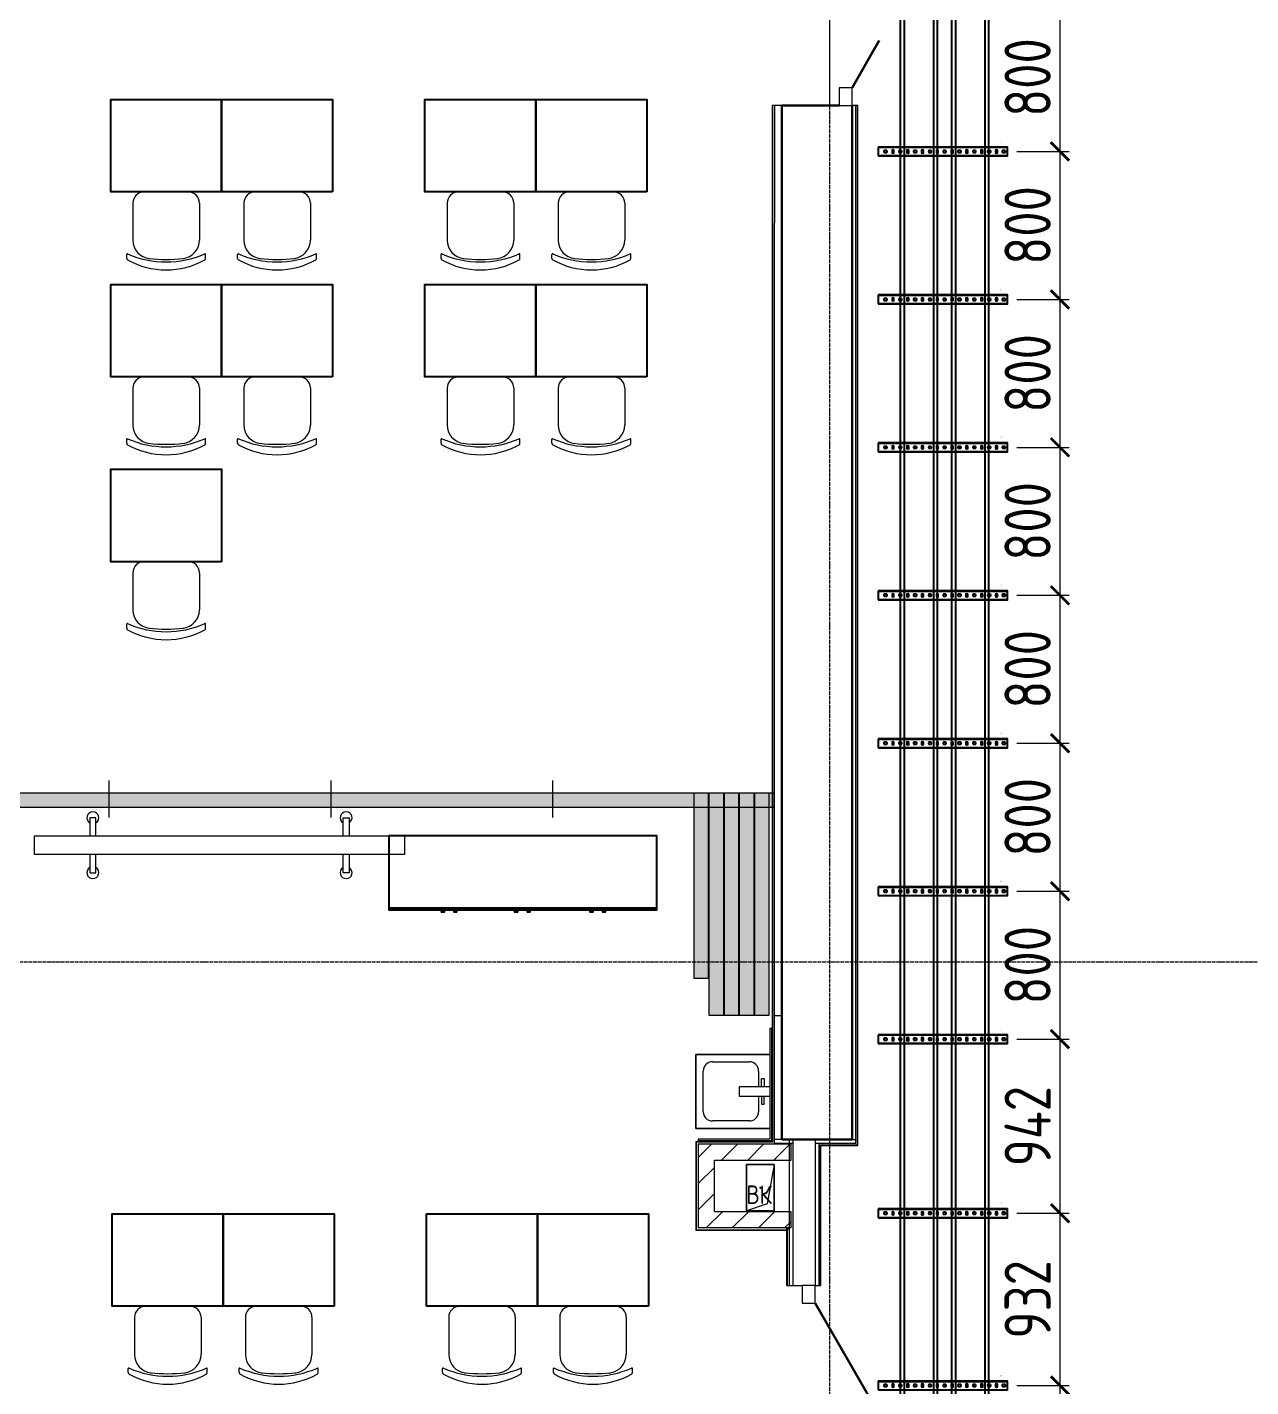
# Model space of a CAD drawing. Header units: millimetres. Extents: x -42533 to 645315, y 3457 to 82611.
# Drawn here: x 276205 to 282823, y 37122 to 44476 of the extents above; entities that cross this region are included whole.
import ezdxf
from ezdxf.enums import TextEntityAlignment as Align

# ---------------------------------------------------------------- set-up
doc = ezdxf.new("R2018")
doc.units = ezdxf.units.MM
doc.linetypes.add('ADSK_Линия сетки', pattern=[25, 20, -2.5, 0, -2.5])
for name, color, linetype in [('00_00_потолок_Панели из стали', 7, 'Continuous'), ('ЭОМ_Лотки авар.', 1, 'Continuous'), ('ЭОМ_Лотки рабочие', 5, 'Continuous')]:
    doc.layers.add(name, color=color, linetype=linetype)
for name, color, linetype, lineweight in [('Аннотация', 7, 'Continuous', 18), ('Двери', 7, 'Continuous', 9), ('Обобщенные модели', 7, 'Continuous', 18), ('Оси', 253, 'Continuous', 9), ('Перекрытие', 7, 'Continuous', 18), ('Сантехника', 7, 'Continuous', 18), ('Стены внутренние', 7, 'Continuous', 18), ('Стены несущие', 7, 'Continuous', 30), ('Стены отделка', 7, 'Continuous', 30), ('Стены перегородки', 7, 'Continuous', 30), ('Стены штриховка', 7, 'Continuous', 9), ('ТХ', 5, 'Continuous', 0), ('Узлы', 7, 'Continuous', 18), ('ШТРИХОВКА', 252, 'Continuous', 15)]:
    doc.layers.add(name, color=color, linetype=linetype, lineweight=lineweight)
doc.layers.add('Линии', color=7, linetype='Continuous', lineweight=9, true_color=0x00a600)
doc.styles.add('GOST Common_4', font='GOST_Common.ttf', dxfattribs={"width": 0.9, "height": 200})
doc.styles.get("Standard").update_dxf_attribs({"font": 'arial.ttf'})
doc.styles.add('М2', font='isocpeur.ttf', dxfattribs={"width": 0.8})
doc.dimstyles.new('М2-100', dxfattribs={"dimtxt": 250, "dimasz": 100, "dimexe": 50, "dimexo": 50, "dimgap": 50, "dimtad": 1, "dimdec": 0, "dimzin": 1, "dimtxsty": 'М2', "dimblk": 'ARCHTICK', "dimcen": 2.5, "dimdle": 50, "dimclre": 256, "dimclrt": 256, "dimadec": 0, "dimazin": 0, "dimtfac": 1, "dimtdec": 0, "dimtix": 1, "dimtmove": 1, "dimatfit": 3, "dimldrblk": 'NONE', "dimfxl": 1, "dimtolj": 1, "dimlwd": 9, "dimlwe": 9, "dimarcsym": 1})
pattern_1 = [(45, (507.34, 158.9), (-70.7107, 70.7107), [])]

# ---------------------------------------------------------------- blocks, each defined once
blk = doc.blocks.new('GM_Отверстие прямоугольное _в плите_ - Отверстие-V8-План 3-го этажа')
at = {"layer": 'Обобщенные модели'}
for p, q in [((-75, -125), (-75, 125)), ((-75, 125), (75, 125)), ((75, 125), (-75, 125)), ((-75, 125), (-75, -125)), ((-75, -125), (-37.5, 87.5)), ((-37.5, 87.5), (75, 125)), ((75, 125), (75, -125)), ((75, -125), (75, 125)), ((75, -125), (-75, -125)), ((-75, -125), (75, -125))]:
    blk.add_line(p, q, dxfattribs=at)
for start, end in [(360, 180), (180, 360), (60, 165), (300, 360), (195, 270)]:
    blk.add_arc((0, 0), 2.5, start, end, dxfattribs=at)
blk = doc.blocks.new('Стул ученич штабелир №5-7')
at = {"color": 0, "linetype": 'ByBlock', "lineweight": -2}
for p, q in [((-120.1, 0), (120.1, 0)), ((-120.1, 0), (120.1, 0)), ((-179.9, -60), (-179.9, -260.3)), ((-179.9, -60), (-179.9, -260.3)), ((180.1, -60), (180.1, -260.3)), ((180.1, -60), (180.1, -260.3)), ((-213.4, -359), (-213.4, -337.3)), ((-213.4, -359), (-213.4, -337.3)), ((213.6, -359), (213.6, -337.3)), ((213.6, -359), (213.6, -337.3))]:
    blk.add_line(p, q, dxfattribs=at)
for centre, radius, start, end in [((-119.9, -60), 60, 90, 180), ((-119.9, -60), 60, 90, 180), ((120.1, -60), 60, 0, 90), ((120.1, -60), 60, 0, 90), ((-79.9, -260.3), 100, 180, 264.25844), ((-79.9, -260.3), 100, 180, 264.25844), ((80.1, -260.3), 100, 275.74156, 0), ((80.1, -260.3), 100, 275.74156, 0), ((-210.4, -337.3), 3, 63.89783, 180), ((-210.4, -337.3), 3, 63.89783, 180), ((-203.4, -359), 10, 180, 238.06825), ((-203.4, -359), 10, 180, 238.06825), ((0.1, 142.3), 520.8, 246.31951, 293.68049), ((0.1, 142.3), 520.8, 246.31951, 293.68049), ((0.1, 9), 430.5, 240.99166, 299.00834), ((0.1, 9), 430.5, 240.99166, 299.00834), ((0.1, 435.5), 800.4, 263.24698, 276.75302), ((0.1, 435.5), 800.4, 263.24698, 276.75302), ((203.6, -359), 10, 301.93175, 0), ((203.6, -359), 10, 301.93175, 0), ((210.6, -337.3), 3, 0, 116.10217), ((210.6, -337.3), 3, 0, 116.10217)]:
    blk.add_arc(centre, radius, start, end, dxfattribs=at)
blk = doc.blocks.new('ТХ 3 этаж')
at = {"color": 8, "linetype": 'Continuous'}
blk.add_line((5132.3, 13278.2), (6582.3, 13278.2), dxfattribs=at)
at = {"color": 8}
for points in [[(4228.6, 17149.4), (3628.6, 17149.4), (3628.6, 17649.4), (4228.6, 17649.4)], [(4828.6, 17149.4), (4228.6, 17149.4), (4228.6, 17649.4), (4828.6, 17649.4)], [(5928.6, 17149.4), (5328.6, 17149.4), (5328.6, 17649.4), (5928.6, 17649.4)], [(6528.6, 17149.4), (5928.6, 17149.4), (5928.6, 17649.4), (6528.6, 17649.4)], [(4228.6, 16149.4), (3628.6, 16149.4), (3628.6, 16649.4), (4228.6, 16649.4)], [(4828.6, 16149.4), (4228.6, 16149.4), (4228.6, 16649.4), (4828.6, 16649.4)], [(5928.6, 16149.4), (5328.6, 16149.4), (5328.6, 16649.4), (5928.6, 16649.4)], [(6528.6, 16149.4), (5928.6, 16149.4), (5928.6, 16649.4), (6528.6, 16649.4)], [(4228.6, 15149.4), (3628.6, 15149.4), (3628.6, 15649.4), (4228.6, 15649.4)], [(4237.1, 11122.7), (3637.1, 11122.7), (3637.1, 11622.7), (4237.1, 11622.7)], [(4837.1, 11122.7), (4237.1, 11122.7), (4237.1, 11622.7), (4837.1, 11622.7)], [(5937.1, 11122.7), (5337.1, 11122.7), (5337.1, 11622.7), (5937.1, 11622.7)], [(6537.1, 11122.7), (5937.1, 11122.7), (5937.1, 11622.7), (6537.1, 11622.7)]]:
    blk.add_lwpolyline(points, close=True, dxfattribs=at)
at = {"color": 8, "linetype": 'Continuous'}
for points in [[(5132.3, 13666.2), (5132.3, 13266.2), (6582.3, 13266.2), (6582.3, 13666.2)], [(5433.6, 13266.2), (5416.2, 13266.2), (5416.2, 13256), (5433.6, 13256)], [(5501.3, 13266.2), (5483.9, 13266.2), (5483.9, 13256), (5501.3, 13256)], [(5830.5, 13266.2), (5813.1, 13266.2), (5813.1, 13256), (5830.5, 13256)], [(5898.2, 13266.2), (5880.8, 13266.2), (5880.8, 13256), (5898.2, 13256)], [(6237.5, 13266.2), (6220.1, 13266.2), (6220.1, 13256), (6237.5, 13256)], [(6305.2, 13266.2), (6287.8, 13266.2), (6287.8, 13256), (6305.2, 13256)]]:
    blk.add_lwpolyline(points, close=True, dxfattribs=at)
at = {"layer": 'ТХ', "color": 8, "linetype": 'Continuous', "lineweight": 5, "ltscale": 100}
for points in [[(3548.6, 13666.2), (3548.6, 13764.8), (3515.8, 13764.8), (3515.8, 13666.2)], [(4885.6, 13666.2), (4885.6, 13764.8), (4918.5, 13764.8), (4918.5, 13666.2)], [(3515.8, 13566.2), (3515.8, 13467.5), (3548.6, 13467.5), (3548.6, 13566.2)], [(4918.5, 13566.2), (4918.5, 13467.5), (4885.6, 13467.5), (4885.6, 13566.2)]]:
    blk.add_lwpolyline(points, dxfattribs=at)
at = {"layer": 'ТХ', "color": 8}
blk.add_lwpolyline([(5217.1, 13566.2), (3217.1, 13566.2), (3217.1, 13666.2), (5217.1, 13666.2)], close=True, dxfattribs=at)
for centre, start, end in [((3532.2, 13764.8), 300.96376, 239.03624), ((4902.1, 13764.8), 300.96376, 239.03624), ((3532.2, 13467.5), 120.96376, 59.03624), ((4902.1, 13467.5), 120.96376, 59.03624)]:
    blk.add_arc(centre, 32, start, end, dxfattribs=at)
at = {"layer": 'ТХ', "color": 8, "lineweight": 0}
for p in [(3928.6, 17149.4), (4528.6, 17149.4), (5628.6, 17149.4), (6228.6, 17149.4), (3928.6, 16149.4), (4528.6, 16149.4), (5628.6, 16149.4), (6228.6, 16149.4), (3928.6, 15149.4), (3937.1, 11122.7), (4537.1, 11122.7), (5637.1, 11122.7), (6237.1, 11122.7)]:
    blk.add_blockref('Стул ученич штабелир №5-7', p, dxfattribs=at)
blk = doc.blocks.new('План 3 этажа')
at = {"layer": 'Стены внутренние', "lineweight": 9}
h = blk.add_hatch(dxfattribs=at)
h.set_pattern_fill('FP_4', color=8, style=0, pattern_type=2)
h.set_pattern_definition(pattern_1)
h.paths.add_polyline_path([(-117.157, 11752.685), (-117.157, 12119.13), (-205.157, 12119.13), (-205.157, 11752.685)])
h = blk.add_hatch(dxfattribs=at)
h.set_pattern_fill('FP_4', color=8, style=0, pattern_type=2)
h.set_pattern_definition(pattern_1)
h.paths.add_polyline_path([(287.343, 12031.13), (297.343, 12031.13), (297.343, 12119.13), (-117.157, 12119.13), (-117.157, 12031.13), (247.343, 12031.13)])
h = blk.add_hatch(dxfattribs=at)
h.set_pattern_fill('FP_4', color=8, style=0, pattern_type=2)
h.set_pattern_definition(pattern_1)
h.paths.add_polyline_path([(-64.29, 11664.685), (297.343, 11664.685), (297.343, 11752.685), (-205.157, 11752.685), (-205.157, 11664.685)])
at = {"layer": 'Узлы'}
for points in [[(-64.657, 13940.301), (207.343, 13940.301), (207.343, 14015.948), (-5590.143, 14015.948), (-5590.143, 13940.301), (-66.657, 13940.301)], [(-228.657, 13015.948), (-148.657, 13015.948), (-148.657, 13940.301), (-228.657, 13940.301), (-228.657, 13044.041)], [(-66.657, 12815.948), (-66.657, 13940.301), (-146.657, 13940.301), (-146.657, 12815.948)], [(15.343, 12815.948), (15.343, 13940.301), (-64.657, 13940.301), (-64.657, 12815.948)], [(97.343, 12815.948), (97.343, 13940.301), (17.343, 13940.301), (17.343, 12815.948)], [(179.343, 12815.948), (179.343, 13940.301), (99.343, 13940.301), (99.343, 12815.948)]]:
    blk.add_hatch(color=8, dxfattribs=at).paths.add_polyline_path(points)
at = {"layer": 'Двери', "color": 8, "lineweight": 30}
for p, q in [((627.343, 17830.902), (774.843, 18086.379)), ((427.343, 11257.902), (884.843, 10465.489))]:
    blk.add_line(p, q, dxfattribs=at)
at = {"layer": 'Двери', "color": 8}
for p, q in [((627.343, 17830.902), (557.343, 17830.902)), ((557.343, 17830.902), (557.343, 17735.902)), ((627.343, 17735.902), (627.343, 17830.902)), ((557.343, 17735.902), (627.343, 17735.902)), ((427.343, 11352.902), (357.343, 11352.902)), ((357.343, 11352.902), (357.343, 11257.902)), ((427.343, 11257.902), (427.343, 11352.902)), ((357.343, 11257.902), (427.343, 11257.902))]:
    blk.add_line(p, q, dxfattribs=at)
at = {"layer": 'Линии', "color": 8}
for p, q in [((-3390.44, 13884.757), (-3390.44, 14084.757)), ((-2190.44, 13884.757), (-2190.44, 14084.757)), ((-990.44, 13884.757), (-990.44, 14084.757)), ((207.343, 14015.948), (-5590.143, 14015.948)), ((-148.657, 14015.948), (-228.657, 14015.948)), ((-228.657, 14015.948), (-228.657, 13015.948)), ((-148.657, 13015.948), (-148.657, 14015.948)), ((-66.657, 14015.948), (-146.657, 14015.948)), ((-146.657, 14015.948), (-146.657, 12815.948)), ((-66.657, 12815.948), (-66.657, 14015.948)), ((15.343, 14015.948), (-64.657, 14015.948)), ((-64.657, 14015.948), (-64.657, 12815.948)), ((15.343, 12815.948), (15.343, 14015.948)), ((97.343, 14015.948), (17.343, 14015.948)), ((17.343, 14015.948), (17.343, 12815.948)), ((97.343, 12815.948), (97.343, 14015.948)), ((179.343, 14015.948), (99.343, 14015.948)), ((99.343, 14015.948), (99.343, 12815.948)), ((179.343, 12815.948), (179.343, 14015.948)), ((207.343, 13940.301), (207.343, 14015.948)), ((-5590.143, 13940.301), (207.343, 13940.301)), ((-228.657, 13015.948), (-148.657, 13015.948)), ((-146.657, 12815.948), (-66.657, 12815.948)), ((-64.657, 12815.948), (15.343, 12815.948)), ((17.343, 12815.948), (97.343, 12815.948)), ((99.343, 12815.948), (179.343, 12815.948))]:
    blk.add_line(p, q, dxfattribs=at)
at = {"layer": 'Обобщенные модели', "color": 8}
for p, q in [((56.421, 11756.983), (56.421, 12006.983)), ((56.421, 12006.983), (206.421, 12006.983)), ((206.421, 12006.983), (56.421, 12006.983)), ((56.421, 12006.983), (56.421, 11756.983)), ((206.421, 12006.983), (168.921, 11794.483)), ((206.421, 12006.983), (206.421, 11756.983)), ((206.421, 11756.983), (206.421, 12006.983)), ((168.921, 11794.483), (56.421, 11756.983)), ((206.421, 11756.983), (56.421, 11756.983)), ((56.421, 11756.983), (206.421, 11756.983))]:
    blk.add_line(p, q, dxfattribs=at)
for start, end in [(0, 180), (120, 180), (180, 0), (240, 345), (15, 90)]:
    blk.add_arc((131.421, 11881.983), 2.5, start, end, dxfattribs=at)
at = {"layer": 'Оси', "color": 8, "linetype": 'ADSK_Линия сетки'}
for p, q in [((506.908, -3523.688), (506.908, 43515.246)), ((-10051.774, 13103.902), (56512.196, 13103.902))]:
    blk.add_line(p, q, dxfattribs=at)
at = {"layer": 'Перекрытие', "color": 8}
blk.add_line((506.908, 17735.902), (506.908, 19135.902), dxfattribs=at)
at = {"layer": 'Сантехника', "color": 8}
for p, q in [((182.343, 12603.301), (-217.657, 12603.301)), ((-217.657, 12603.301), (-217.657, 12203.301)), ((-217.657, 12603.301), (182.343, 12603.301)), ((-217.657, 12203.301), (-217.657, 12603.301)), ((-177.658, 12293.301), (-177.658, 12513.301)), ((-127.658, 12563.301), (72.343, 12563.301)), ((122.343, 12513.301), (122.343, 12428.301)), ((182.343, 12428.301), (17.33, 12428.301)), ((17.33, 12428.301), (17.33, 12378.301)), ((137.343, 12473.301), (152.343, 12473.301)), ((137.343, 12428.301), (137.343, 12473.301)), ((152.343, 12473.301), (152.343, 12428.301)), ((17.33, 12378.301), (182.343, 12378.301)), ((122.343, 12378.301), (122.343, 12293.301)), ((137.343, 12378.301), (137.343, 12333.301)), ((152.343, 12333.301), (152.343, 12378.301)), ((137.343, 12333.301), (152.343, 12333.301)), ((72.343, 12243.301), (-127.658, 12243.301)), ((-217.657, 12203.301), (182.343, 12203.301)), ((182.343, 12203.301), (-217.657, 12203.301))]:
    blk.add_line(p, q, dxfattribs=at)
for centre, start, end in [((-127.658, 12513.301), 90, 180), ((72.343, 12513.301), 0, 90), ((-127.658, 12293.301), 180, 270), ((72.343, 12293.301), 270, 0)]:
    blk.add_arc(centre, 50, start, end, dxfattribs=at)
at = {"layer": 'Стены несущие', "color": 8}
for p, q in [((247.343, 17735.902), (247.343, 12143.301)), ((557.343, 17735.902), (247.343, 17735.902)), ((627.343, 17735.902), (627.343, 12143.301)), ((247.343, 12143.301), (627.343, 12143.301))]:
    blk.add_line(p, q, dxfattribs=at)
at = {"layer": 'Стены отделка', "color": 8, "lineweight": 9}
for p, q in [((247.343, 17735.902), (195.343, 17735.902)), ((195.343, 17735.902), (195.343, 12744.13)), ((627.343, 17735.902), (627.343, 17735.902)), ((659.343, 17735.902), (627.343, 17735.902)), ((659.343, 12113.301), (659.343, 17735.902)), ((207.343, 12119.13), (207.343, 17101.803)), ((647.343, 12123.301), (647.343, 17101.803)), ((207.343, 12813.301), (247.343, 12813.301)), ((195.343, 12744.13), (182.343, 12744.13)), ((182.343, 12744.13), (182.343, 12144.13)), ((182.343, 12144.13), (-205.157, 12144.13)), ((-205.157, 12144.13), (-205.157, 12131.13)), ((247.343, 12143.301), (207.343, 12143.301)), ((287.343, 12143.301), (287.343, 11658.685)), ((627.343, 12143.301), (647.343, 12143.301)), ((-205.157, 12131.13), (-217.157, 12131.13)), ((-217.157, 12131.13), (-217.157, 11654.685)), ((-205.157, 12119.13), (-205.157, 11664.685)), ((-205.157, 12119.13), (297.343, 12119.13)), ((207.343, 12123.301), (307.343, 12123.301)), ((297.343, 12031.13), (297.343, 12119.13)), ((427.343, 12123.301), (647.343, 12123.301)), ((447.343, 12123.301), (447.343, 12113.301)), ((459.343, 12111.301), (657.343, 12111.301)), ((459.343, 11352.902), (459.343, 12111.301)), ((-117.157, 11752.685), (-117.157, 12031.13)), ((-117.157, 12031.13), (297.343, 12031.13)), ((297.343, 11752.685), (-117.157, 11752.685)), ((297.343, 11664.685), (297.343, 11752.685)), ((-215.157, 11652.685), (275.343, 11652.685)), ((297.343, 11664.685), (-205.157, 11664.685)), ((275.343, 11352.902), (275.343, 11664.685)), ((287.343, 11658.685), (275.343, 11658.685)), ((275.343, 11352.902), (307.343, 11352.902)), ((427.343, 11352.902), (459.343, 11352.902))]:
    blk.add_line(p, q, dxfattribs=at)
at = {"layer": 'Стены перегородки', "color": 8, "lineweight": 18}
for p, q in [((307.343, 12143.301), (307.343, 11352.902)), ((427.343, 12143.301), (427.343, 11352.902)), ((307.343, 11352.902), (357.343, 11352.902))]:
    blk.add_line(p, q, dxfattribs=at)
at = {"layer": 'Стены штриховка', "color": 8}
for p, q in [((197.343, 17735.902), (197.343, 12129.13)), ((207.343, 17735.902), (207.343, 17101.803)), ((647.343, 17101.803), (647.343, 17735.902)), ((657.343, 12111.301), (657.343, 17735.902)), ((191.343, 12744.13), (191.343, 12135.13)), ((195.343, 12744.13), (197.343, 12744.13)), ((191.343, 12135.13), (-205.157, 12135.13)), ((197.343, 12129.13), (-217.157, 12129.13)), ((-215.157, 12131.13), (-215.157, 11652.685)), ((447.343, 12113.301), (447.343, 11352.902)), ((457.343, 12113.301), (659.343, 12113.301)), ((457.343, 11352.902), (457.343, 12113.301)), ((657.343, 12111.301), (659.343, 12111.301)), ((659.343, 12111.301), (659.343, 12113.301)), ((-217.157, 11654.685), (275.343, 11654.685)), ((-217.157, 11654.685), (-217.157, 11652.685)), ((-217.157, 11652.685), (-215.157, 11652.685)), ((277.343, 11658.685), (277.343, 11352.902)), ((287.343, 11658.685), (287.343, 11352.902))]:
    blk.add_line(p, q, dxfattribs=at)
at = {"layer": 'Обобщенные модели', "color": 8, "rotation": 180}
blk.add_blockref('GM_Отверстие прямоугольное _в плите_ - Отверстие-V8-План 3-го этажа', (131.421, 11881.983), dxfattribs=at)
at = {"layer": 'ЭОМ_Лотки рабочие'}
blk.add_blockref('ТХ 3 этаж', (-7010.895, 118.542), dxfattribs=at)
at = {"layer": 'Аннотация', "color": 8, "lineweight": 9, "insert": (55.696, 11894.666), "char_height": 100, "width": 156.348, "attachment_point": 1, "line_spacing_factor": 1.022766, "style": 'GOST Common_4'}
blk.add_mtext('\\pxt3.6,7.2,10.8,14.4,18,21.6,25.2,28.8,32.4,36,39.6,43.2,46.8,50.4,54,57.6,61.2,64.8,68.4,72,75.6,79.2,82.8,86.4,90,93.6,97.2,100.8,104.4,108,111.6,115.2;{ВК}', dxfattribs=at)
blk.add_mtext('\\pxt3.6,7.2,10.8,14.4,18,21.6,25.2,28.8,32.4,36,39.6,43.2,46.8,50.4,54,57.6,61.2,64.8,68.4,72,75.6,79.2,82.8,86.4,90,93.6,97.2,100.8,104.4,108,111.6,115.2;{ВК}', dxfattribs=at)
blk = doc.blocks.new('*U45')
at = {"color": 0, "linetype": 'ByBlock', "lineweight": -2}
for points in [[(24, -700), (24, 0), (-24, 0), (-24, -700)], [(-22.5, -700), (-22.5, 0)], [(22.5, -700), (22.5, 0)], [(-24, -700), (24, -700)]]:
    blk.add_lwpolyline(points, dxfattribs=at)
at = {"color": 254, "transparency": 33554483}
blk.add_lwpolyline([(0, 0.7), (0, -2.2)], dxfattribs=at)
at = {"color": 0, "linetype": 'ByBlock', "lineweight": -2}
for points in [[(-6.7, -54.8, 0.345739), (-6.7, -65.2), (6.7, -65.2, 0.345739), (6.7, -54.8)], [(-5.2, -13.3), (-5.2, -26.7, 0.345739), (5.2, -26.7), (5.2, -13.3, 0.345739)], [(-6.7, -134.8, 0.345739), (-6.7, -145.2), (6.7, -145.2, 0.345739), (6.7, -134.8)], [(-5.2, -93.3), (-5.2, -106.7, 0.345739), (5.2, -106.7), (5.2, -93.3, 0.345739)], [(-6.7, -214.8, 0.345739), (-6.7, -225.2), (6.7, -225.2, 0.345739), (6.7, -214.8)], [(-5.2, -173.3), (-5.2, -186.7, 0.345739), (5.2, -186.7), (5.2, -173.3, 0.345739)], [(-5.2, -253.3), (-5.2, -266.7, 0.345739), (5.2, -266.7), (5.2, -253.3, 0.345739)], [(-6.7, -294.8, 0.345739), (-6.7, -305.2), (6.7, -305.2, 0.345739), (6.7, -294.8)], [(-5.2, -333.3), (-5.2, -346.7, 0.345739), (5.2, -346.7), (5.2, -333.3, 0.345739)], [(-6.7, -374.8, 0.345739), (-6.7, -385.2), (6.7, -385.2, 0.345739), (6.7, -374.8)], [(-5.2, -413.3), (-5.2, -426.7, 0.345739), (5.2, -426.7), (5.2, -413.3, 0.345739)], [(-6.7, -454.8, 0.345739), (-6.7, -465.2), (6.7, -465.2, 0.345739), (6.7, -454.8)], [(-5.2, -493.3), (-5.2, -506.7, 0.345739), (5.2, -506.7), (5.2, -493.3, 0.345739)], [(-6.7, -534.8, 0.345739), (-6.7, -545.2), (6.7, -545.2, 0.345739), (6.7, -534.8)], [(-5.2, -573.3), (-5.2, -586.7, 0.345739), (5.2, -586.7), (5.2, -573.3, 0.345739)], [(-6.7, -614.8, 0.345739), (-6.7, -625.2), (6.7, -625.2, 0.345739), (6.7, -614.8)], [(-5.2, -653.3), (-5.2, -666.7, 0.345739), (5.2, -666.7), (5.2, -653.3, 0.345739)]]:
    blk.add_lwpolyline(points, format="xyb", close=True, dxfattribs=at)
at = {"flags": 9}
for tag, p in [('АРТИКУЛ', (-58.9, -24.5)), ('ПРИМЕЧАНИЕ', (-58.3, -30.8)), ('НАИМЕНОВАНИЕ', (-58.2, -19.4))]:
    blk.add_attdef(tag, p, '', height=2.5, dxfattribs=at)
at = {"lineweight": 30, "flags": 104}
blk.add_attdef('ДЛИНА', text='', height=2.5, dxfattribs=at).set_placement((-57.7, -34.6), align=Align.TOP_LEFT)
blk = doc.blocks.new('_ArchTick')
at = {"color": 0, "linetype": 'ByBlock', "lineweight": 70, "const_width": 0.15}
blk.add_lwpolyline([(-0.5, -0.5), (0.5, 0.5)], dxfattribs=at)
blk = doc.blocks.new('*D1748')
at = {"layer": '00_00_потолок_Панели из стали', "color": 0, "lineweight": 9, "transparency": 16777216}
blk.add_line((281791.4, 44653.7), (281791.4, 43753.5), dxfattribs=at)
at = {"layer": '00_00_потолок_Панели из стали', "lineweight": 9, "transparency": 16777216}
for p, q in [((281635.7, 44603.7), (281841.4, 44603.7)), ((281558, 43803.5), (281841.4, 43803.5))]:
    blk.add_line(p, q, dxfattribs=at)
at = {"layer": 'Defpoints', "color": 0, "transparency": 16777216}
for p in [(281585.7, 44603.7), (281508, 43803.5), (281791.4, 43803.5)]:
    blk.add_point(p, dxfattribs=at)
at = {"layer": '00_00_потолок_Панели из стали', "color": 0, "lineweight": 9, "transparency": 16777216, "xscale": 100, "yscale": 100, "zscale": 100}
for p, rotation in [((281791.4, 44603.7), 90), ((281791.4, 43803.5), 270)]:
    blk.add_blockref('_ArchTick', p, dxfattribs=dict(at, rotation=rotation))
at = {"layer": '00_00_потолок_Панели из стали', "transparency": 16777216, "insert": (281616.4, 44203.6), "char_height": 250, "attachment_point": 5, "rotation": 90, "style": 'М2'}
blk.add_mtext('\\A1;800', dxfattribs=at)
blk = doc.blocks.new('_None')
blk = doc.blocks.new('*D1749')
at = {"layer": '00_00_потолок_Панели из стали', "color": 0, "lineweight": 9, "transparency": 16777216}
blk.add_line((281791.4, 43853.5), (281791.4, 42953.3), dxfattribs=at)
at = {"layer": '00_00_потолок_Панели из стали', "lineweight": 9, "transparency": 16777216}
for p, q in [((281635.7, 43803.5), (281841.4, 43803.5)), ((281558, 43003.3), (281841.4, 43003.3))]:
    blk.add_line(p, q, dxfattribs=at)
at = {"layer": 'Defpoints', "color": 0, "transparency": 16777216}
for p in [(281585.7, 43803.5), (281508, 43003.3), (281791.4, 43003.3)]:
    blk.add_point(p, dxfattribs=at)
at = {"layer": '00_00_потолок_Панели из стали', "color": 0, "lineweight": 9, "transparency": 16777216, "xscale": 100, "yscale": 100, "zscale": 100}
for p, rotation in [((281791.4, 43803.5), 90), ((281791.4, 43003.3), 270)]:
    blk.add_blockref('_ArchTick', p, dxfattribs=dict(at, rotation=rotation))
at = {"layer": '00_00_потолок_Панели из стали', "transparency": 16777216, "insert": (281616.4, 43403.4), "char_height": 250, "attachment_point": 5, "rotation": 90, "style": 'М2'}
blk.add_mtext('\\A1;800', dxfattribs=at)
blk = doc.blocks.new('*D1750')
at = {"layer": '00_00_потолок_Панели из стали', "color": 0, "lineweight": 9, "transparency": 16777216}
blk.add_line((281791.4, 43053.3), (281791.4, 42153.1), dxfattribs=at)
at = {"layer": '00_00_потолок_Панели из стали', "lineweight": 9, "transparency": 16777216}
for p, q in [((281635.7, 43003.3), (281841.4, 43003.3)), ((281558, 42203.1), (281841.4, 42203.1))]:
    blk.add_line(p, q, dxfattribs=at)
at = {"layer": 'Defpoints', "color": 0, "transparency": 16777216}
for p in [(281585.7, 43003.3), (281508, 42203.1), (281791.4, 42203.1)]:
    blk.add_point(p, dxfattribs=at)
at = {"layer": '00_00_потолок_Панели из стали', "color": 0, "lineweight": 9, "transparency": 16777216, "xscale": 100, "yscale": 100, "zscale": 100}
for p, rotation in [((281791.4, 43003.3), 90), ((281791.4, 42203.1), 270)]:
    blk.add_blockref('_ArchTick', p, dxfattribs=dict(at, rotation=rotation))
at = {"layer": '00_00_потолок_Панели из стали', "transparency": 16777216, "insert": (281616.4, 42603.2), "char_height": 250, "attachment_point": 5, "rotation": 90, "style": 'М2'}
blk.add_mtext('\\A1;800', dxfattribs=at)
blk = doc.blocks.new('*D1751')
at = {"layer": '00_00_потолок_Панели из стали', "color": 0, "lineweight": 9, "transparency": 16777216}
blk.add_line((281791.4, 42253.1), (281791.4, 41352.9), dxfattribs=at)
at = {"layer": '00_00_потолок_Панели из стали', "lineweight": 9, "transparency": 16777216}
for p, q in [((281635.7, 42203.1), (281841.4, 42203.1)), ((281558, 41402.9), (281841.4, 41402.9))]:
    blk.add_line(p, q, dxfattribs=at)
at = {"layer": 'Defpoints', "color": 0, "transparency": 16777216}
for p in [(281585.7, 42203.1), (281508, 41402.9), (281791.4, 41402.9)]:
    blk.add_point(p, dxfattribs=at)
at = {"layer": '00_00_потолок_Панели из стали', "color": 0, "lineweight": 9, "transparency": 16777216, "xscale": 100, "yscale": 100, "zscale": 100}
for p, rotation in [((281791.4, 42203.1), 90), ((281791.4, 41402.9), 270)]:
    blk.add_blockref('_ArchTick', p, dxfattribs=dict(at, rotation=rotation))
at = {"layer": '00_00_потолок_Панели из стали', "transparency": 16777216, "insert": (281616.4, 41803), "char_height": 250, "attachment_point": 5, "rotation": 90, "style": 'М2'}
blk.add_mtext('\\A1;800', dxfattribs=at)
blk = doc.blocks.new('*D1752')
at = {"layer": '00_00_потолок_Панели из стали', "lineweight": 9, "transparency": 16777216}
for p, q in [((281635.7, 41402.9), (281841.4, 41402.9)), ((281558, 40602.7), (281841.4, 40602.7))]:
    blk.add_line(p, q, dxfattribs=at)
at = {"layer": '00_00_потолок_Панели из стали', "color": 0, "lineweight": 9, "transparency": 16777216}
blk.add_line((281791.4, 41452.9), (281791.4, 40552.7), dxfattribs=at)
at = {"layer": 'Defpoints', "color": 0, "transparency": 16777216}
for p in [(281585.7, 41402.9), (281508, 40602.7), (281791.4, 40602.7)]:
    blk.add_point(p, dxfattribs=at)
at = {"layer": '00_00_потолок_Панели из стали', "color": 0, "lineweight": 9, "transparency": 16777216, "xscale": 100, "yscale": 100, "zscale": 100}
for p, rotation in [((281791.4, 41402.9), 90), ((281791.4, 40602.7), 270)]:
    blk.add_blockref('_ArchTick', p, dxfattribs=dict(at, rotation=rotation))
at = {"layer": '00_00_потолок_Панели из стали', "transparency": 16777216, "insert": (281616.4, 41002.8), "char_height": 250, "attachment_point": 5, "rotation": 90, "style": 'М2'}
blk.add_mtext('\\A1;800', dxfattribs=at)
blk = doc.blocks.new('*D1761')
at = {"layer": '00_00_потолок_Панели из стали', "lineweight": 9, "transparency": 16777216}
for p, q in [((281635.7, 40602.7), (281841.4, 40602.7)), ((281558, 39802.5), (281841.4, 39802.5))]:
    blk.add_line(p, q, dxfattribs=at)
at = {"layer": '00_00_потолок_Панели из стали', "color": 0, "lineweight": 9, "transparency": 16777216}
blk.add_line((281791.4, 40652.7), (281791.4, 39752.5), dxfattribs=at)
at = {"layer": 'Defpoints', "color": 0, "transparency": 16777216}
for p in [(281585.7, 40602.7), (281508, 39802.5), (281791.4, 39802.5)]:
    blk.add_point(p, dxfattribs=at)
at = {"layer": '00_00_потолок_Панели из стали', "color": 0, "lineweight": 9, "transparency": 16777216, "xscale": 100, "yscale": 100, "zscale": 100}
for p, rotation in [((281791.4, 40602.7), 90), ((281791.4, 39802.5), 270)]:
    blk.add_blockref('_ArchTick', p, dxfattribs=dict(at, rotation=rotation))
at = {"layer": '00_00_потолок_Панели из стали', "transparency": 16777216, "insert": (281616.4, 40202.6), "char_height": 250, "attachment_point": 5, "rotation": 90, "style": 'М2'}
blk.add_mtext('\\A1;800', dxfattribs=at)
blk = doc.blocks.new('*D1762')
at = {"layer": '00_00_потолок_Панели из стали', "lineweight": 9, "transparency": 16777216}
for p, q in [((281635.7, 39802.5), (281841.4, 39802.5)), ((281558, 39002.3), (281841.4, 39002.3))]:
    blk.add_line(p, q, dxfattribs=at)
at = {"layer": '00_00_потолок_Панели из стали', "color": 0, "lineweight": 9, "transparency": 16777216}
blk.add_line((281791.4, 39852.5), (281791.4, 38952.3), dxfattribs=at)
at = {"layer": 'Defpoints', "color": 0, "transparency": 16777216}
for p in [(281585.7, 39802.5), (281508, 39002.3), (281791.4, 39002.3)]:
    blk.add_point(p, dxfattribs=at)
at = {"layer": '00_00_потолок_Панели из стали', "color": 0, "lineweight": 9, "transparency": 16777216, "xscale": 100, "yscale": 100, "zscale": 100}
for p, rotation in [((281791.4, 39802.5), 90), ((281791.4, 39002.3), 270)]:
    blk.add_blockref('_ArchTick', p, dxfattribs=dict(at, rotation=rotation))
at = {"layer": '00_00_потолок_Панели из стали', "transparency": 16777216, "insert": (281616.4, 39402.4), "char_height": 250, "attachment_point": 5, "rotation": 90, "style": 'М2'}
blk.add_mtext('\\A1;800', dxfattribs=at)
blk = doc.blocks.new('*D1763')
at = {"layer": '00_00_потолок_Панели из стали', "color": 0, "lineweight": 9, "transparency": 16777216}
blk.add_line((281791.4, 39052.3), (281791.4, 38010.5), dxfattribs=at)
at = {"layer": '00_00_потолок_Панели из стали', "lineweight": 9, "transparency": 16777216}
for p, q in [((281635.7, 39002.3), (281841.4, 39002.3)), ((281558, 38060.5), (281841.4, 38060.5))]:
    blk.add_line(p, q, dxfattribs=at)
at = {"layer": 'Defpoints', "color": 0, "transparency": 16777216}
for p in [(281585.7, 39002.3), (281508, 38060.5), (281791.4, 38060.5)]:
    blk.add_point(p, dxfattribs=at)
at = {"layer": '00_00_потолок_Панели из стали', "color": 0, "lineweight": 9, "transparency": 16777216, "xscale": 100, "yscale": 100, "zscale": 100}
for p, rotation in [((281791.4, 39002.3), 90), ((281791.4, 38060.5), 270)]:
    blk.add_blockref('_ArchTick', p, dxfattribs=dict(at, rotation=rotation))
at = {"layer": '00_00_потолок_Панели из стали', "transparency": 16777216, "insert": (281616.4, 38531.4), "char_height": 250, "attachment_point": 5, "rotation": 90, "style": 'М2'}
blk.add_mtext('\\A1;942', dxfattribs=at)
blk = doc.blocks.new('*D1764')
at = {"layer": '00_00_потолок_Панели из стали', "color": 0, "lineweight": 9, "transparency": 16777216}
blk.add_line((281791.4, 38110.5), (281791.4, 37078.7), dxfattribs=at)
at = {"layer": '00_00_потолок_Панели из стали', "lineweight": 9, "transparency": 16777216}
for p, q in [((281558, 38060.5), (281841.4, 38060.5)), ((281558, 37128.7), (281841.4, 37128.7))]:
    blk.add_line(p, q, dxfattribs=at)
at = {"layer": 'Defpoints', "color": 0, "transparency": 16777216}
for p in [(281508, 38060.5), (281508, 37128.7), (281791.4, 37128.7)]:
    blk.add_point(p, dxfattribs=at)
at = {"layer": '00_00_потолок_Панели из стали', "color": 0, "lineweight": 9, "transparency": 16777216, "xscale": 100, "yscale": 100, "zscale": 100}
for p, rotation in [((281791.4, 38060.5), 90), ((281791.4, 37128.7), 270)]:
    blk.add_blockref('_ArchTick', p, dxfattribs=dict(at, rotation=rotation))
at = {"layer": '00_00_потолок_Панели из стали', "transparency": 16777216, "insert": (281616.4, 37594.6), "char_height": 250, "attachment_point": 5, "rotation": 90, "style": 'М2'}
blk.add_mtext('\\A1;932', dxfattribs=at)
blk = doc.blocks.new('*U1166')
at = {"color": 0, "linetype": 'Continuous', "lineweight": 25}
for p, q in [((-78.8, -8810.2), (-78.8, 0)), ((78.8, -8810.2), (78.8, 0))]:
    blk.add_line(p, q, dxfattribs=at)
blk.add_lwpolyline([(100.8, -8810.2), (100.8, 0), (-100.8, 0), (-100.8, -8810.2)], close=True, dxfattribs=at)
at = {"color": 0, "flags": 9}
for tag, p in [('АРТИКУЛ', (-59.7, -11.8)), ('НАИМЕНОВАНИЕ', (-59.1, -7)), ('ПРИМЕЧАНИЕ', (-58.8, -17.3))]:
    blk.add_attdef(tag, text='', height=2.5, dxfattribs=at).set_placement(p, align=Align.TOP_LEFT)
at = {"color": 0, "lineweight": 30, "flags": 104}
for tag, p in [('ВЫСОТА', (-59.6, -20.9)), ('ДЛИНА', (-59.5, -36.1)), ('ТОЛЩИНА', (-59, -31)), ('ШИРИНА', (-58.9, -25.1))]:
    blk.add_attdef(tag, text='', height=2.5, dxfattribs=at).set_placement(p, align=Align.TOP_LEFT)
blk = doc.blocks.new('*U1171')
at = {"color": 0, "linetype": 'Continuous', "lineweight": 25}
for p, q in [((-78.8, -8810.2), (-78.8, 0)), ((78.8, -8810.2), (78.8, 0))]:
    blk.add_line(p, q, dxfattribs=at)
blk.add_lwpolyline([(100.8, -8810.2), (100.8, 0), (-100.8, 0), (-100.8, -8810.2)], close=True, dxfattribs=at)
at = {"color": 0, "flags": 9}
for tag, p in [('АРТИКУЛ', (-59.7, -11.8)), ('НАИМЕНОВАНИЕ', (-59.1, -7)), ('ПРИМЕЧАНИЕ', (-58.8, -17.3))]:
    blk.add_attdef(tag, text='', height=2.5, dxfattribs=at).set_placement(p, align=Align.TOP_LEFT)
at = {"color": 0, "lineweight": 30, "flags": 104}
for tag, p in [('ВЫСОТА', (-59.6, -20.9)), ('ДЛИНА', (-59.5, -36.1)), ('ТОЛЩИНА', (-59, -31)), ('ШИРИНА', (-58.9, -25.1))]:
    blk.add_attdef(tag, text='', height=2.5, dxfattribs=at).set_placement(p, align=Align.TOP_LEFT)

msp = doc.modelspace()

# ---------------------------------------------------------------- block references
at = {"layer": 'ШТРИХОВКА'}
msp.add_blockref('План 3 этажа', (280039.2, 26316.4), dxfattribs=at)
at = {"layer": 'ЭОМ_Лотки авар.', "color": 1, "rotation": 180}
msp.add_blockref('*U1166', (281305.9, 37033.1), dxfattribs=at)
at = {"layer": 'ЭОМ_Лотки рабочие', "rotation": 180}
msp.add_blockref('*U1171', (281028.1, 36738.5), dxfattribs=at)
at = {"layer": 'ЭОМ_Лотки рабочие'}
ref = msp.add_blockref('*U45', (281508, 43803.5), dxfattribs=dict(at, rotation=270))
lines = msp.add_mtext('700 мм', dxfattribs={"layer": '0', "insert": (281473.4, 43861.2), "char_height": 2.5, "attachment_point": 1, "rotation": 270})
ref.add_attrib('ДЛИНА', '', (281473.4, 43861.2), dxfattribs={"flags": 2}).embed_mtext(lines)
ref = msp.add_blockref('*U45', (281508, 43003.3), dxfattribs=dict(at, rotation=270))
lines = msp.add_mtext('700 мм', dxfattribs={"layer": '0', "insert": (281473.4, 43061), "char_height": 2.5, "attachment_point": 1, "rotation": 270})
ref.add_attrib('ДЛИНА', '', (281473.4, 43061), dxfattribs={"flags": 2}).embed_mtext(lines)
ref = msp.add_blockref('*U45', (281508, 42203.1), dxfattribs=dict(at, rotation=270))
lines = msp.add_mtext('700 мм', dxfattribs={"layer": '0', "insert": (281473.4, 42260.8), "char_height": 2.5, "attachment_point": 1, "rotation": 270})
ref.add_attrib('ДЛИНА', '', (281473.4, 42260.8), dxfattribs={"flags": 2}).embed_mtext(lines)
ref = msp.add_blockref('*U45', (281508, 41402.9), dxfattribs=dict(at, rotation=270))
lines = msp.add_mtext('700 мм', dxfattribs={"layer": '0', "insert": (281473.4, 41460.6), "char_height": 2.5, "attachment_point": 1, "rotation": 270})
ref.add_attrib('ДЛИНА', '', (281473.4, 41460.6), dxfattribs={"flags": 2}).embed_mtext(lines)
ref = msp.add_blockref('*U45', (281508, 40602.7), dxfattribs=dict(at, rotation=270))
lines = msp.add_mtext('700 мм', dxfattribs={"layer": '0', "insert": (281473.4, 40660.4), "char_height": 2.5, "attachment_point": 1, "rotation": 270})
ref.add_attrib('ДЛИНА', '', (281473.4, 40660.4), dxfattribs={"flags": 2}).embed_mtext(lines)
ref = msp.add_blockref('*U45', (281508, 39802.5), dxfattribs=dict(at, rotation=270))
lines = msp.add_mtext('700 мм', dxfattribs={"layer": '0', "insert": (281473.4, 39860.2), "char_height": 2.5, "attachment_point": 1, "rotation": 270})
ref.add_attrib('ДЛИНА', '', (281473.4, 39860.2), dxfattribs={"flags": 2}).embed_mtext(lines)
ref = msp.add_blockref('*U45', (281508, 39002.3), dxfattribs=dict(at, rotation=270))
lines = msp.add_mtext('700 мм', dxfattribs={"layer": '0', "insert": (281473.4, 39060), "char_height": 2.5, "attachment_point": 1, "rotation": 270})
ref.add_attrib('ДЛИНА', '', (281473.4, 39060), dxfattribs={"flags": 2}).embed_mtext(lines)
ref = msp.add_blockref('*U45', (281508, 38060.5), dxfattribs=dict(at, rotation=270))
lines = msp.add_mtext('700 мм', dxfattribs={"layer": '0', "insert": (281473.4, 38118.2), "char_height": 2.5, "attachment_point": 1, "rotation": 270})
ref.add_attrib('ДЛИНА', '', (281473.4, 38118.2), dxfattribs={"flags": 2}).embed_mtext(lines)
ref = msp.add_blockref('*U45', (281508, 37128.7), dxfattribs=dict(at, rotation=270))
lines = msp.add_mtext('700 мм', dxfattribs={"layer": '0', "insert": (281473.4, 37186.4), "char_height": 2.5, "attachment_point": 1, "rotation": 270})
ref.add_attrib('ДЛИНА', '', (281473.4, 37186.4), dxfattribs={"flags": 2}).embed_mtext(lines)

# ---------------------------------------------------------------- dimensions: what is measured, and where the dimension line sits
at = {"layer": '00_00_потолок_Панели из стали'}
for base, p1, p2, picture, middle in [((281791.4, 43803.5), (281585.7, 44603.7), (281508, 43803.5), '*D1748', (281616.4, 44203.6)), ((281791.4, 43003.3), (281585.7, 43803.5), (281508, 43003.3), '*D1749', (281616.4, 43403.4)), ((281791.4, 42203.1), (281585.7, 43003.3), (281508, 42203.1), '*D1750', (281616.4, 42603.2)), ((281791.4, 41402.9), (281585.7, 42203.1), (281508, 41402.9), '*D1751', (281616.4, 41803)), ((281791.4, 40602.7), (281585.7, 41402.9), (281508, 40602.7), '*D1752', (281616.4, 41002.8)), ((281791.4, 39802.5), (281585.7, 40602.7), (281508, 39802.5), '*D1761', (281616.4, 40202.6)), ((281791.4, 39002.3), (281585.7, 39802.5), (281508, 39002.3), '*D1762', (281616.4, 39402.4)), ((281791.4, 38060.5), (281585.7, 39002.3), (281508, 38060.5), '*D1763', (281616.4, 38531.4)), ((281791.4, 37128.7), (281508, 38060.5), (281508, 37128.7), '*D1764', (281616.4, 37594.6))]:
    dim = msp.add_linear_dim(base=base, p1=p1, p2=p2, angle=90, dimstyle='М2-100', dxfattribs=at)
    dim.commit()
    dim.dimension.update_dxf_attribs({"geometry": picture, "text_midpoint": middle})

doc.saveas('drawing.dxf')
